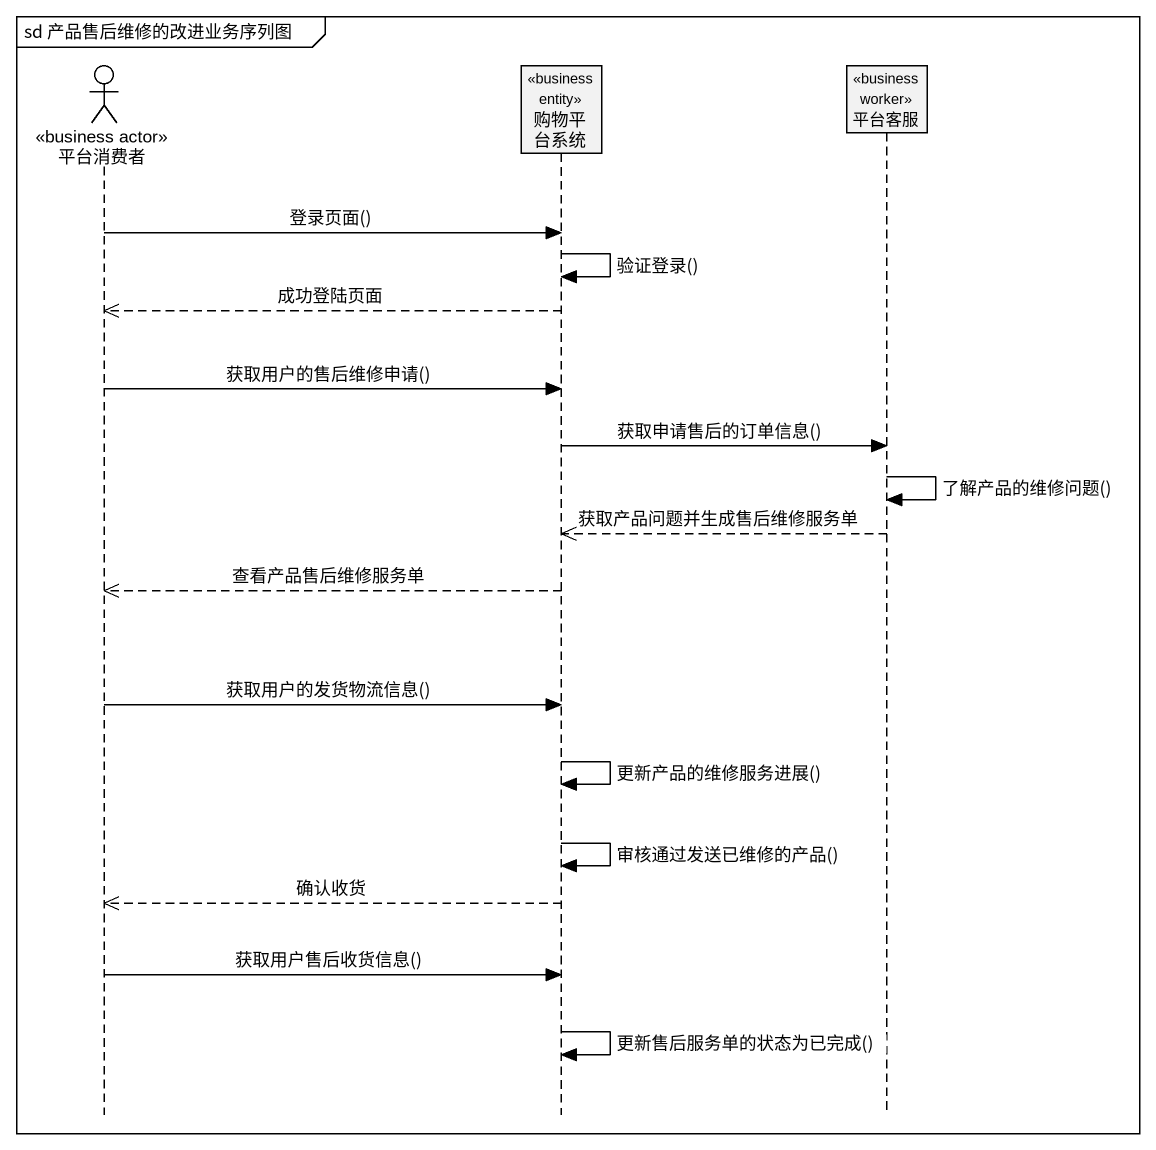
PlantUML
@startuml
mainframe sd 产品售后维修的改进业务序列图
hide footbox
actor 平台消费者 <<business actor>>
participant 购物平台系统 <<business entity>>
participant 平台客服 <<business worker>>

平台消费者 -> 购物平台系统 : 登录页面()
购物平台系统 -> 购物平台系统 : 验证登录()
购物平台系统 -->> 平台消费者 : 成功登陆页面
平台消费者 -> 购物平台系统 : 获取用户的售后维修申请()
购物平台系统 -> 平台客服 : 获取申请售后的订单信息()
平台客服 -> 平台客服 : 了解产品的维修问题()
平台客服 -->> 购物平台系统 : 获取产品问题并生成售后维修服务单
购物平台系统 -->> 平台消费者 : 查看产品售后维修服务单
平台消费者 -> 购物平台系统 : 获取用户的发货物流信息()
购物平台系统 -> 购物平台系统 : 更新产品的维修服务进展()
购物平台系统 -> 购物平台系统 : 审核通过发送已维修的产品()
购物平台系统 -->> 平台消费者 : 确认收货
平台消费者 -> 购物平台系统 : 获取用户售后收货信息()
购物平台系统 -> 购物平台系统 : 更新售后服务单的状态为已完成()
@enduml
